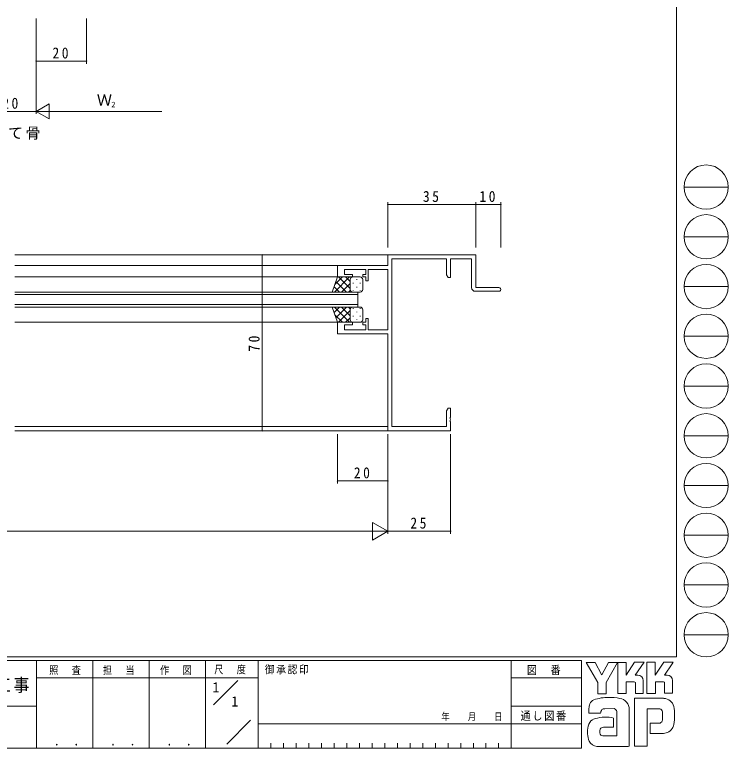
# Model space of a CAD drawing. Units: millimetres on the paper. Extents: x -397 to 397, y -282 to 282.
# Drawn here: x 112.5 to 396.7, y -282.1 to 9.9 of the extents above; entities that cross this region are included whole.
import ezdxf
from ezdxf.enums import TextEntityAlignment as Align

# ---------------------------------------------------------------- set-up
doc = ezdxf.new("R2010")
doc.units = ezdxf.units.MM
for name, color, linetype, lineweight in [('0-1_YKK_ZWAK', 7, 'Continuous', 18), ('0-3_YKK_11', 7, 'Continuous', 18), ('0-4_YKK_12', 2, 'Continuous', 18), ('0-5_YKK_13', 4, 'Continuous', 18), ('0-6_YKK_D', 6, 'Continuous', 18)]:
    doc.layers.add(name, color=color, linetype=linetype, lineweight=lineweight)
doc.layers.add('0-2_USER1', color=7, linetype='Continuous')
doc.styles.add('ＭＳ ゴシック', font='')
doc.styles.get('ＭＳ ゴシック').set_extended_font_data('MS Gothic')

msp = doc.modelspace()

# ---------------------------------------------------------------- linework, layer by layer
at = {"layer": '0-1_YKK_ZWAK'}
for p, q in [((376.092, 279.3), (376.092, -245.7)), ((379.068, -58.716), (396.708, -58.716)), ((379.068, -78.512), (396.708, -78.512)), ((379.068, -98.308), (396.708, -98.308)), ((379.068, -118.104), (396.708, -118.104)), ((379.068, -137.9), (396.708, -137.9)), ((379.068, -157.696), (396.708, -157.696)), ((379.068, -177.492), (396.708, -177.492)), ((379.068, -197.288), (396.708, -197.288)), ((379.068, -217.084), (396.708, -217.084)), ((379.068, -236.88), (396.708, -236.88)), ((376.092, -245.7), (-393.908, -245.7)), ((338.292, -247.1), (-393.908, -247.1)), ((121.292, -247.1), (121.292, -282.1)), ((143.692, -247.1), (143.692, -282.1)), ((166.092, -247.1), (166.092, -282.1)), ((188.492, -247.1), (188.492, -282.1)), ((209.492, -247.1), (209.492, -282.1)), ((310.291, -247.1), (310.291, -282.1)), ((338.292, -247.1), (338.292, -282.1)), ((340.129, -248.006), (343.642, -248.006)), ((344.724, -255.899), (340.129, -248.006)), ((348.928, -247.898), (346.372, -252.871)), ((352.751, -260.331), (352.751, -247.925)), ((364.266, -247.817), (367.537, -247.817)), ((364.266, -260.223), (364.266, -247.817)), ((370.969, -247.817), (374.753, -247.817)), ((374.753, -247.817), (374.375, -248.465)), ((374.375, -248.465), (371.253, -252.925)), ((360.671, -253.006), (359.632, -253.006)), ((372.292, -252.925), (371.253, -252.925)), ((189.476, -254.099), (121.292, -254.099)), ((189.476, -254.099), (209.492, -254.099)), ((191.662, -264.836), (201.355, -255.143)), ((310.291, -254.1), (338.292, -254.1)), ((359.266, -255.682), (356.076, -255.682)), ((362.833, -255.169), (362.833, -260.25)), ((367.672, -255.655), (367.672, -260.223)), ((370.861, -255.655), (367.672, -255.655)), ((371.294, -255.817), (370.861, -255.655)), ((371.294, -260.196), (371.294, -255.817)), ((374.456, -255.169), (374.456, -260.196)), ((370.915, -262.196), (359.32, -262.196)), ((359.32, -262.196), (359.32, -281.306)), ((367.672, -260.223), (364.266, -260.223)), ((371.294, -260.146), (371.344, -260.196)), ((374.456, -260.196), (371.294, -260.196)), ((-7.508, -265.299), (121.292, -265.299)), ((310.291, -265.299), (338.292, -265.299)), ((341.21, -268.17), (341.21, -266.241)), ((345.859, -268.17), (341.21, -268.17)), ((351.238, -266.305), (347.54, -266.375)), ((352.319, -277.171), (352.319, -267.44)), ((357.211, -266.683), (357.211, -281.279)), ((364.347, -266.359), (368.996, -266.359)), ((364.347, -281.306), (364.347, -266.359)), ((370.465, -267.856), (370.483, -270.491)), ((196.964, -280.445), (206.488, -270.921)), ((209.492, -272.3), (310.291, -272.3)), ((338.292, -272.299), (310.291, -272.299)), ((350.967, -273.63), (346.973, -273.635)), ((365.563, -272.089), (365.563, -276.225)), ((369.104, -272.089), (365.563, -272.089)), ((346.697, -277.171), (352.319, -277.171)), ((351.886, -277.171), (352.238, -277.171)), ((352.319, -277.17), (352.32, -277.171)), ((365.563, -276.225), (370.888, -276.225)), ((370.888, -276.225), (371.969, -275.982)), ((214.532, -280), (214.532, -282.1)), ((219.572, -280), (219.572, -282.1)), ((224.612, -280), (224.612, -282.1)), ((229.652, -280), (229.652, -282.1)), ((234.692, -280), (234.692, -282.1)), ((239.732, -280), (239.732, -282.1)), ((244.772, -280), (244.772, -282.1)), ((249.812, -280), (249.812, -282.1)), ((254.852, -280), (254.852, -282.1)), ((259.892, -280), (259.892, -282.1)), ((264.932, -280), (264.932, -282.1)), ((269.972, -280), (269.972, -282.1)), ((275.012, -280), (275.012, -282.1)), ((280.052, -280), (280.052, -282.1)), ((285.092, -280), (285.092, -282.1)), ((290.132, -280), (290.132, -282.1)), ((295.172, -280), (295.172, -282.1)), ((300.211, -280), (300.211, -282.1)), ((305.251, -280), (305.251, -282.1)), ((-393.908, -282.1), (338.292, -282.1)), ((345.859, -281.36), (344.372, -281.36)), ((356.887, -281.333), (345.859, -281.36)), ((357.211, -281.279), (356.887, -281.333))]:
    msp.add_line(p, q, dxfattribs=at)
for points in [[(343.642, -248.006), (346.156, -252.709), (346.372, -252.871)], [(348.928, -247.898), (352.554, -247.898), (348.021, -255.926)], [(352.751, -247.925), (355.968, -247.925), (355.968, -253.023), (359.347, -247.871)], [(359.347, -247.871), (363.172, -247.871), (359.632, -253.006)], [(367.537, -247.817), (367.537, -253.008), (370.969, -247.817)], [(348.021, -255.926), (348.021, -260.358), (344.724, -260.358), (344.724, -255.899)], [(356.076, -255.682), (356.076, -260.331), (352.751, -260.331)], [(362.833, -260.25), (359.698, -260.25), (359.698, -255.845), (359.266, -255.682)], [(350.265, -269.873), (350.967, -270.035), (350.967, -273.63)], [(359.32, -281.306), (363.563, -281.306), (364.347, -281.306)]]:
    msp.add_lwpolyline(points, dxfattribs=at)
for centre in [(387.888, -58.716), (387.888, -78.512), (387.888, -98.308), (387.888, -118.104), (387.888, -137.9), (387.888, -157.696), (387.888, -177.492), (387.888, -197.288), (387.888, -217.084), (387.888, -236.88)]:
    msp.add_circle(centre, 8.82, dxfattribs=at)
for centre, radius, start, end in [((360.671, -255.169), 2.163, 0.00166, 89.99604), ((372.292, -255.088), 2.163, 0.00166, 89.99604), ((349.014, -279.501), 17.68, 89.89165, 109.30848), ((349.533, -282.563), 20.748, 78.7801, 91.46938), ((352.822, -266.596), 4.449, 40.66422, 80.31694), ((370.764, -266.54), 4.341, 14.44572, 87.08746), ((346.251, -266.266), 5.037, 158.41083, 179.71775), ((343.898, -265.155), 2.444, 109.02127, 161.51264), ((352.601, -266.585), 4.612, 358.78059, 38.76563), ((354.458, -269.287), 20.86, 350.99027, 10.67625), ((347.967, -268.107), 2.109, 138.46382, 181.71359), ((347.407, -268.071), 1.701, 85.50551, 126.78038), ((350.748, -267.854), 1.625, 14.7552, 72.44995), ((369.157, -267.579), 1.229, 16.43123, 96.91661), ((366.823, -268.308), 3.673, 4.93423, 17.03552), ((344.719, -274.027), 3.908, 121.82711, 169.08475), ((347.812, -282.954), 13.309, 79.38098, 112.05825), ((369.105, -270.784), 1.306, 269.95468, 342.90145), ((366.802, -270.141), 3.697, 343.6902, 354.75362), ((351.741, -275.495), 11.082, 168.76372, 199.80079), ((346.982, -275.079), 1.445, 90.33953, 178.03639), ((370.827, -271.845), 4.291, 285.44291, 349.90448), ((347.874, -275.428), 2.369, 171.08203, 216.71923), ((346.942, -275.665), 1.526, 230.9728, 260.75491), ((344.732, -277.543), 3.823, 207.31435, 263.59464)]:
    msp.add_arc(centre, radius, start, end, dxfattribs=at)
at = {"layer": '0-3_YKK_11'}
for p, q in [((261.12, -85.7), (296.12, -85.7)), ((261.12, -89.9), (261.12, -85.7)), ((284.49, -87.33), (262.75, -87.33)), ((262.75, -87.33), (262.75, -154.07)), ((284.49, -93.609), (284.49, -87.33)), ((286.12, -87.33), (286.12, -94.7)), ((294.49, -87.33), (286.12, -87.33)), ((294.49, -98.7), (294.49, -87.33)), ((296.12, -85.7), (296.12, -98.7)), ((241.12, -89.9), (261.12, -89.9)), ((241.12, -94.5), (241.12, -89.9)), ((243.82, -91.53), (243.82, -93.5)), ((252.32, -91.53), (243.82, -91.53)), ((252.32, -93.5), (252.32, -91.53)), ((253.32, -91.53), (253.32, -96)), ((261.12, -91.53), (253.32, -91.53)), ((261.12, -115.47), (261.12, -91.53)), ((247.12, -94.5), (241.12, -94.5)), ((243.82, -93.5), (247.12, -93.5)), ((247.12, -93.5), (247.12, -94.5)), ((251.12, -93.5), (252.32, -93.5)), ((251.12, -94.5), (251.12, -93.5)), ((252.32, -94.5), (251.12, -94.5)), ((252.32, -96), (252.32, -94.5)), ((253.32, -96), (252.32, -96)), ((285.12, -94.7), (284.49, -93.609)), ((286.12, -94.7), (285.12, -94.7)), ((296.12, -98.7), (305.37, -98.7)), ((305.37, -100.2), (295.99, -100.2)), ((241.12, -112.5), (247.12, -112.5)), ((241.12, -117.1), (241.12, -112.5)), ((243.82, -113.5), (243.82, -115.47)), ((247.12, -113.5), (243.82, -113.5)), ((247.12, -112.5), (247.12, -113.5)), ((251.12, -112.5), (252.32, -112.5)), ((251.12, -113.5), (251.12, -112.5)), ((252.32, -113.5), (251.12, -113.5)), ((252.32, -111), (253.32, -111)), ((252.32, -112.5), (252.32, -111)), ((252.32, -115.47), (252.32, -113.5)), ((253.32, -111), (253.32, -115.47)), ((243.82, -115.47), (252.32, -115.47)), ((253.32, -115.47), (261.12, -115.47)), ((261.12, -117.1), (241.12, -117.1)), ((261.12, -155.7), (261.12, -117.1)), ((284.49, -147.791), (285.12, -146.7)), ((284.49, -154.07), (284.49, -147.791)), ((285.12, -146.7), (286.12, -146.7)), ((286.12, -146.7), (286.12, -150.242)), ((286.12, -150.242), (286, -150.425)), ((286, -150.425), (286, -150.975)), ((286, -150.975), (286.12, -151.158)), ((286.12, -151.242), (286, -151.425)), ((286, -151.425), (286, -151.975)), ((286.12, -151.158), (286.12, -151.242)), ((262.75, -154.07), (284.49, -154.07)), ((286, -151.975), (286.12, -152.158)), ((286.12, -152.158), (286.12, -155.7)), ((286.12, -155.7), (261.12, -155.7))]:
    msp.add_line(p, q, dxfattribs=at)
for centre, radius, start, end in [((295.99, -98.7), 1.5, 180.00001, 269.99999), ((305.37, -99.45), 0.75, 269.99999, 90.00001)]:
    msp.add_arc(centre, radius, start, end, dxfattribs=at)
at = {"layer": '0-4_YKK_12'}
for p, q in [((261.12, -85.7), (112.62, -85.7)), ((261.12, -85.7), (261.12, -89.6)), ((241.42, -89.9), (112.62, -89.9)), ((261.12, -91.83), (261.12, -115.17)), ((241.42, -94.5), (112.62, -94.5)), ((249.121, -100.5), (112.62, -100.5)), ((112.62, -101.5), (249.121, -101.5)), ((249.121, -106.5), (249.121, -100.5)), ((249.121, -105.5), (112.62, -105.5)), ((112.62, -106.5), (249.121, -106.5)), ((241.42, -112.5), (112.62, -112.5)), ((261.12, -117.4), (261.12, -155.7)), ((261.12, -154.07), (112.62, -154.07)), ((261.12, -155.7), (112.62, -155.7))]:
    msp.add_line(p, q, dxfattribs=at)
at = {"layer": '0-5_YKK_13'}
for p, q in [((238.977, -100.5), (241.12, -94.5)), ((245.852, -94.5), (239.852, -100.5)), ((243.023, -94.5), (240.062, -97.461)), ((244.671, -100.5), (240.475, -96.304)), ((241.12, -94.5), (247.12, -94.5)), ((246.12, -99.12), (241.5, -94.5)), ((246.12, -96.292), (244.328, -94.5)), ((246.12, -95.5), (246.12, -99.1)), ((246.12, -95.9), (246.12, -99.5)), ((250.12, -94.5), (247.12, -94.5)), ((248.756, -95.42), (248.756, -95.62)), ((251.12, -99.5), (251.12, -95.5)), ((241.843, -100.5), (239.731, -98.388)), ((246.12, -97.06), (242.68, -100.5)), ((247.341, -96.835), (247.341, -97.035)), ((248.756, -98.45), (248.756, -98.65)), ((250.171, -96.835), (250.171, -97.035)), ((247.12, -100.5), (238.977, -100.5)), ((246.176, -99.832), (245.508, -100.5)), ((247.12, -100.5), (250.12, -100.5)), ((247.341, -99.865), (247.341, -100.065)), ((250.171, -99.865), (250.171, -100.065)), ((238.977, -106.5), (247.12, -106.5)), ((238.977, -106.5), (241.12, -112.5)), ((241.843, -106.5), (239.731, -108.612)), ((245.852, -112.5), (239.852, -106.5)), ((244.671, -106.5), (240.475, -110.696)), ((246.12, -107.88), (241.5, -112.5)), ((246.12, -109.94), (242.68, -106.5)), ((246.177, -107.168), (245.508, -106.5)), ((246.12, -111.1), (246.12, -107.5)), ((246.12, -111.5), (246.12, -107.9)), ((247.12, -106.5), (250.12, -106.5)), ((247.341, -107.135), (247.341, -106.935)), ((250.171, -107.135), (250.171, -106.935)), ((251.12, -107.5), (251.12, -111.5)), ((243.023, -112.5), (240.062, -109.539)), ((246.12, -110.708), (244.328, -112.5)), ((247.341, -110.165), (247.341, -109.965)), ((248.756, -108.55), (248.756, -108.35)), ((250.171, -110.165), (250.171, -109.965)), ((241.12, -112.5), (247.12, -112.5)), ((250.12, -112.5), (247.12, -112.5)), ((248.756, -111.58), (248.756, -111.38))]:
    msp.add_line(p, q, dxfattribs=at)
for centre, start, end in [((247.12, -95.5), 90, 180), ((247.12, -95.5), 90, 180), ((250.12, -95.5), 360, 90), ((247.12, -99.5), 180, 270), ((247.12, -99.5), 180, 270), ((250.12, -99.5), 270, 360), ((247.12, -107.5), 90, 180), ((247.12, -107.5), 90, 180), ((250.12, -107.5), 360, 90), ((247.12, -111.5), 180, 270), ((247.12, -111.5), 180, 270), ((250.12, -111.5), 270, 360)]:
    msp.add_arc(centre, 1, start, end, dxfattribs=at)
at = {"layer": '0-6_YKK_D'}
for p, q in [((121.12, 8.402), (121.12, -29.598)), ((121.12, 8.402), (121.12, -9.598)), ((121.12, 8.402), (121.12, -29.598)), ((141.12, 8.402), (141.12, -9.598)), ((121.12, -8.598), (141.12, -8.598)), ((121.12, -28.598), (126.316, -25.598)), ((126.316, -31.598), (126.316, -25.598)), ((101.12, -28.598), (121.12, -28.598)), ((121.12, -28.598), (131.512, -28.598)), ((121.12, -28.598), (126.316, -31.598)), ((127.12, -28.598), (171.12, -28.598)), ((261.12, -82.7), (261.12, -64.7)), ((261.12, -65.7), (296.12, -65.7)), ((296.12, -82.7), (296.12, -64.7)), ((296.12, -82.7), (296.12, -64.7)), ((296.12, -65.7), (306.12, -65.7)), ((306.12, -82.7), (306.12, -64.7)), ((238.12, -85.7), (210.12, -85.7)), ((211.12, -85.7), (211.12, -155.7)), ((238.12, -155.7), (210.12, -155.7)), ((241.12, -157.07), (241.12, -176.7)), ((261.12, -157.07), (261.12, -176.7)), ((261.12, -157.07), (261.12, -196.7)), ((261.12, -157.07), (261.12, -196.7)), ((286.12, -157.07), (286.12, -196.7)), ((241.12, -175.7), (261.12, -175.7)), ((255.058, -192.2), (255.058, -199.2)), ((261.12, -195.7), (255.058, -192.2)), ((254.12, -195.7), (-31.88, -195.7)), ((261.12, -195.7), (248.995, -195.7)), ((261.12, -195.7), (255.058, -199.2)), ((261.12, -195.7), (286.12, -195.7))]:
    msp.add_line(p, q, dxfattribs=at)
for centre, start, end in [((121.12, -8.598), 0, 180), ((121.12, -8.598), 180, 0), ((141.12, -8.598), 0, 180), ((141.12, -8.598), 180, 0), ((261.12, -65.7), 0, 180), ((261.12, -65.7), 180, 0), ((296.12, -65.7), 0, 180), ((296.12, -65.7), 0, 180), ((296.12, -65.7), 180, 0), ((296.12, -65.7), 180, 0), ((306.12, -65.7), 0, 180), ((306.12, -65.7), 180, 0), ((211.12, -85.7), 90, 270), ((211.12, -85.7), 270, 90), ((211.12, -155.7), 90, 270), ((211.12, -155.7), 270, 90), ((241.12, -175.7), 0, 180), ((241.12, -175.7), 180, 0), ((261.12, -175.7), 0, 180), ((261.12, -175.7), 180, 0), ((286.12, -195.7), 0, 180), ((286.12, -195.7), 180, 0)]:
    msp.add_arc(centre, 0.106, start, end, dxfattribs=at)

# ---------------------------------------------------------------- texts
at = {"layer": '0-1_YKK_ZWAK', "attachment_point": 7, "style": 'ＭＳ ゴシック'}
for s, insert, char_height in [('\\T1.24;\\W0.85;照\\~\\~査', (126.281, -252.88), 3.079), ('\\T1.24;\\W0.85;担\\~\\~当', (147.646, -252.88), 3.079), ('\\T1.24;\\W0.85;作\\~\\~図', (170.412, -252.862), 3.079), ('\\T1.24;\\W0.85;尺\\~\\~度', (192.004, -252.637), 3.079), ('\\T1.17;\\W0.9;御承認印', (212.159, -252.633), 3.079), ('\\T1.17;\\W0.9;図\u3000番', (316.489, -252.962), 3.284), ('\\T1.17;\\W0.9;工事', (104.723, -260.056), 5.132), ('\\T1.28;\\W0.8;年\\~\\~\\~月\\~\\~\\~日', (282.468, -271.269), 2.903), ('\\T1.17;\\W0.9;通し図番', (313.971, -271.185), 3.284), ('\\T1.24;\\W0.85;\\~．\\~．', (125.747, -281.046), 3.592), ('\\T1.24;\\W0.85;\\~．\\~．', (148.147, -281.046), 3.592), ('\\T1.24;\\W0.85;\\~．\\~．', (170.547, -281.046), 3.592)]:
    msp.add_mtext(s, dxfattribs=dict(at, insert=insert, char_height=char_height))
at = {"layer": '0-2_USER1', "style": 'ＭＳ ゴシック'}
for p in [(191.292, -261.099), (198.825, -266.699)]:
    msp.add_text('1', height=4.106, dxfattribs=at).set_placement(p, align=Align.BOTTOM_LEFT)
at = {"layer": '0-2_USER1', "insert": (102.841, -39.869), "char_height": 4.399, "attachment_point": 7, "style": 'ＭＳ ゴシック'}
msp.add_mtext('\\T1.17;たて骨', dxfattribs=at)
at = {"layer": '0-6_YKK_D', "color": 7, "style": 'ＭＳ ゴシック'}
for s, height, p in [('Ｗ', 4.399, (145.28, -27.598)), ('2', 2.199, (151.04, -27.598))]:
    msp.add_text(s, height=height, dxfattribs=at).set_placement(p, align=Align.BOTTOM_LEFT)
at = {"layer": '0-6_YKK_D', "color": 7, "char_height": 4.399, "attachment_point": 7, "style": 'ＭＳ ゴシック'}
for s, insert in [('\\T1.37;\\W0.9;20', (127.6, -7.598)), ('\\T1.37;\\W0.9;20', (107.6, -27.598)), ('\\T1.37;\\W0.9;35', (275.1, -64.7)), ('\\T1.37;\\W0.9;10', (297.6, -64.7)), ('\\T1.37;\\W0.9;20', (247.6, -174.7)), ('\\T1.37;\\W0.9;25', (270.1, -194.7))]:
    msp.add_mtext(s, dxfattribs=dict(at, insert=insert))
at = {"layer": '0-6_YKK_D', "color": 7, "insert": (210.12, -124.22), "char_height": 4.399, "attachment_point": 7, "rotation": 90, "style": 'ＭＳ ゴシック'}
msp.add_mtext('\\T1.37;\\W0.9;70', dxfattribs=at)

doc.saveas('drawing.dxf')
